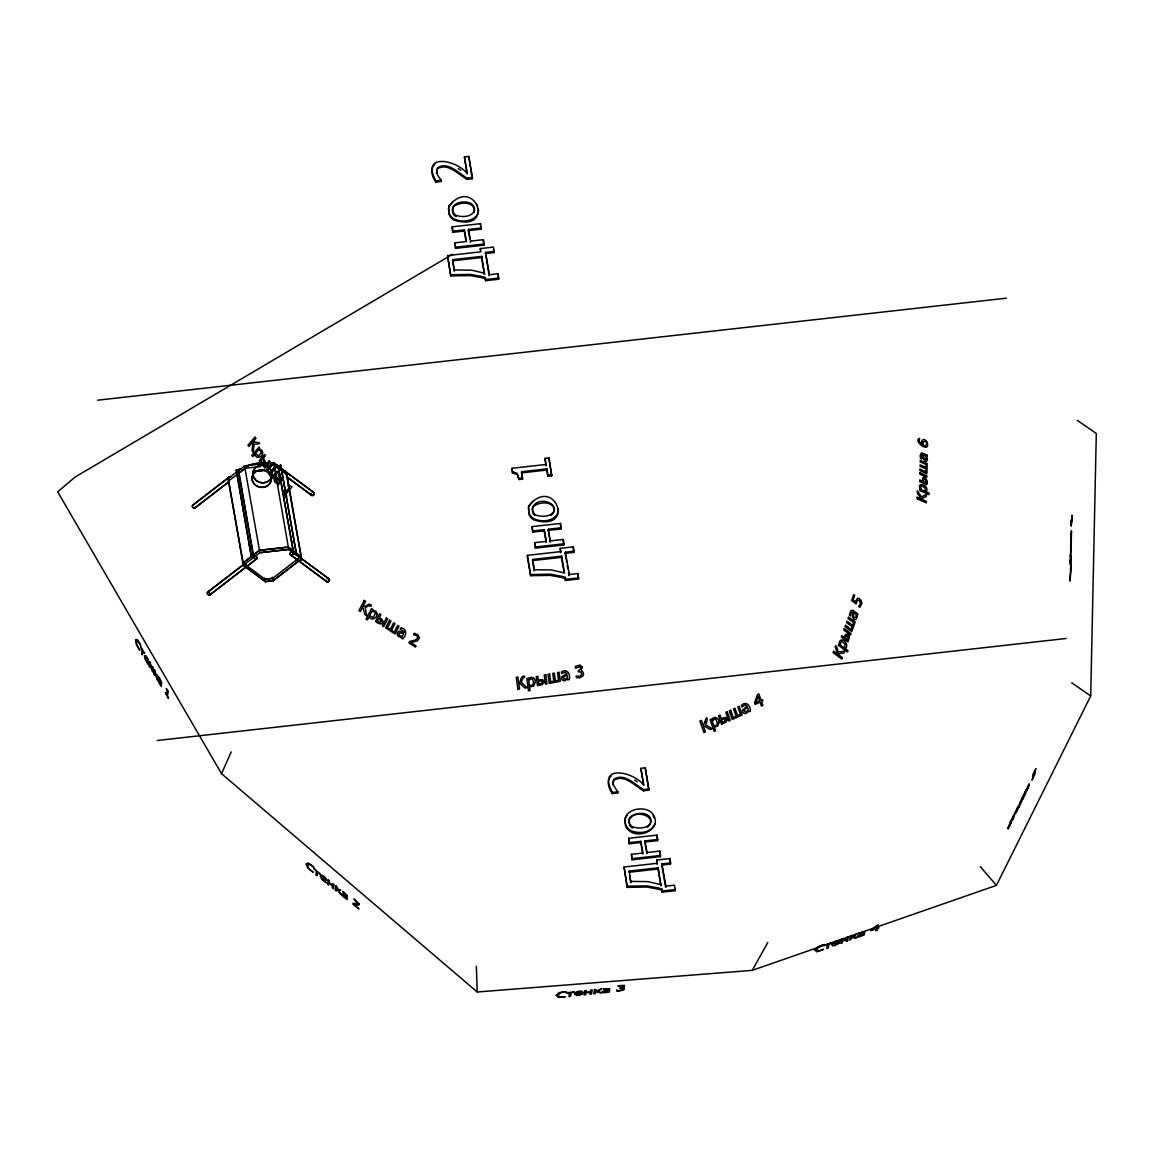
<?xml version="1.0" encoding="UTF-8"?>
<svg xmlns="http://www.w3.org/2000/svg" width="1154" height="1154" viewBox="0 0 1154 1154"><rect width="100%" height="100%" fill="white"/><g stroke="black" fill="none" stroke-linecap="round" stroke-linejoin="round"><path stroke-width="1.5" d="M1070.609 546.751L1070.566 548.193L1071.301 542.596L1071.273 544.053M1070.926 544.832L1071.287 539.192M1071.301 538.629L1071.402 537.692L1071.071 542.798M452.656 254.212L75.024 477.107L57.7 491.835L221.525 773.685L477.222 991.993L752.235 970.355L996.436 885.378L1090.703 695.949L1096.3 433.486L1077.331 420.344M1070.999 544.399L1071.042 543.318M1071.172 534.677L1070.912 538.37L1071.215 533.307L1070.84 540.029L1071.46 530.768L1071.301 536.855L1071.301 532.744M1070.523 557.829L1070.335 564.652L1070.941 555.608L1070.422 563.051L1070.523 557.743M472.462 177.601L467.168 178.192C458.686 173.36 447.694 160.853 437.438 167.878C435.087 172.206 438.246 177.081 441.376 180.096L441.217 181.524L435.837 182.116L436.039 180.962C420.042 153.006 456.292 159.324 467.37 173.764L464.413 156.886L468.755 156.396L472.462 177.601L472.274 178.755L466.966 179.36C458.484 174.528 447.492 162.022 437.251 169.047L436.457 173.417M469.808 238.921L468.336 230.584L481.117 229.156L480.554 223.66L452.18 226.833L452.743 232.343L464.225 231.045L464.427 229.891L452.945 231.175L452.743 232.343M480.367 248.572L480.929 251.817L447.593 255.568L450.752 275.907L470.241 275.59L482.098 277.725L485.271 278.821L485.589 280.696L498.615 279.239L498.052 273.729L489.397 274.71L485.488 252.409L494.143 251.442L493.393 247.1L480.367 248.572L480.165 249.726M464.413 156.886L466.88 173.244M468.755 156.396L472.274 178.755M464.427 229.891L466.476 241.561L454.993 242.845L455.556 248.355L483.915 245.167L483.353 239.671L470.587 241.099L470.385 242.268M452.757 259.636L452.556 260.804L481.535 257.558L481.737 256.39L452.757 259.636L454.373 271.118L452.858 262.521M466.966 179.36L467.168 178.192M450.752 275.907L447.593 255.568M455.556 248.355L454.993 242.845M468.336 230.584L468.538 229.43L481.305 227.987M480.352 224.814L480.554 223.66M483.353 239.671L483.915 245.167M489.195 275.864L485.488 252.409M481.737 256.39L484.492 274.421L481.535 257.558M485.271 278.821L485.459 277.667L482.3 276.571L470.428 274.421L450.954 274.739M485.589 280.696L485.459 277.667M485.286 253.577L493.955 252.611L494.143 251.442M498.052 273.729L498.615 279.239M546.159 464.456L512.073 468.279L512.506 473.025L517.021 474.438L519.026 479.516L522.488 479.126L521.594 471.726L546.938 468.885L547.833 476.285L551.684 475.837L548.943 457.936L545.092 458.369L545.957 465.625L545.092 458.369M512.506 473.025L512.073 468.279M519.026 479.516L517.208 473.27L512.708 471.856M522.488 479.126L521.594 471.726M561.19 527.767L548.424 529.21L550.27 542.048L548.222 530.378L561.003 528.936L560.44 523.44L532.066 526.613L532.643 532.124L544.111 530.84L544.313 529.672L532.831 530.955L532.643 532.124M566.686 561.94L565.186 553.357L573.841 552.391L573.278 546.895L560.253 548.352L560.815 551.598L527.479 555.348L527.277 556.516L530.652 575.687L550.126 575.37L561.998 577.505L565.157 578.616L565.489 580.476L578.515 579.019L577.952 573.509L569.283 574.49L569.095 575.658L568.489 572.225M547.833 476.285L546.938 468.885M548.943 457.936L551.684 475.837M544.313 529.672L546.361 541.341L534.879 542.64L535.442 548.136L563.816 544.948L563.239 539.452L550.472 540.88M530.652 575.687L527.479 555.348M535.442 548.136L534.879 542.64M534.461 569.744L534.259 570.898L532.456 560.584L561.421 557.339L561.623 556.17L532.643 559.43L534.461 569.744L551.453 569.946L564.58 573.033L561.623 556.17M548.222 530.378L548.424 529.21M560.44 523.44L561.003 528.936M560.253 548.352L560.628 552.766L560.815 551.598M563.239 539.452L563.816 544.948M565.186 553.357L565.373 552.203L574.043 551.223M565.157 578.616L565.359 577.447L562.186 576.351L550.328 574.202L530.84 574.519M565.489 580.476L565.359 577.447M573.278 546.895L573.841 552.391M577.952 573.509L578.515 579.019M648.952 789.047L643.643 789.653C635.162 784.821 624.17 772.314 613.914 779.339C610.379 784.576 617.231 788.687 617.693 792.971L612.312 793.577L612.514 792.409C596.517 764.453 632.781 770.785 643.845 785.225L640.888 768.333L645.23 767.843L648.952 789.047L648.75 790.216L643.442 790.807C634.96 785.989 623.982 773.469 613.726 780.508L612.933 784.879M617.852 791.557L617.693 792.971M646.572 852.056L644.812 842.045L657.592 840.617L657.03 835.107L628.656 838.294L629.218 843.79L640.701 842.507L640.903 841.338L629.42 842.636L629.218 843.79M656.842 860.019L657.405 863.279L624.069 867.015L627.228 887.354L646.716 887.037L658.573 889.186L661.747 890.282L662.079 892.157L675.104 890.686L674.542 885.19L665.872 886.157L665.685 887.325L661.776 865.038L661.963 863.87L670.633 862.904L669.868 858.562L656.842 860.019L657.217 864.447M640.888 768.333L643.355 784.706M645.23 767.843L648.75 790.216M640.903 841.338L642.951 853.022L631.469 854.306L632.031 859.802L660.405 856.629L659.828 851.118L647.062 852.561L646.86 853.715M629.233 871.097L629.045 872.265L658.011 869.005L658.213 867.851L629.233 871.097L630.849 882.579L629.637 875.698M627.228 887.354L624.069 867.015M643.442 790.807L643.643 789.653M632.031 859.802L631.469 854.306M644.812 842.045L645.014 840.877L657.78 839.448M657.03 835.107L657.592 840.617M659.828 851.118L660.405 856.629M658.213 867.851L660.968 885.883L658.011 869.005M661.747 890.282L661.949 889.114L658.775 888.017L646.918 885.883L627.43 886.2M662.079 892.157L661.949 889.114M669.666 859.73L669.868 858.562M661.776 865.038L670.431 864.057L670.633 862.904M474.063 212.307C477.511 200.94 460.792 199.599 454.474 205.008A6.52 5.857 9.6 0 0 452.599 208.888L453.161 212.076A6.563 5.9 9.6 0 0 456.306 215.423C462.062 217.341 471.077 217.212 474.265 211.139M1034.33 775.3C1038.124 763.847 1028.921 785.412 1035.888 768.622L1033.119 774.348L1032.628 777.19L1034.604 773.411L1032.008 780.104L1033.796 776.123M448.56 207.316L452.772 201.719M528.445 507.096L532.672 501.5M478.376 212.509C474.756 221.597 461.831 222.852 453.998 218.885A11.482 10.314 9.6 0 1 449.281 213.403L448.401 208.456M558.262 512.289C554.641 521.377 541.716 522.632 533.884 518.665A11.482 10.314 9.6 0 1 529.167 513.184L528.301 508.236M654.852 823.97C651.231 833.044 638.306 834.313 630.473 830.332A11.482 10.314 9.6 0 1 625.756 824.85C620.059 809.488 645.576 803.602 653.207 814.464C662.035 828.572 641.307 838.756 630.286 831.5A11.482 10.314 9.6 0 1 625.555 826.019L625.035 818.777L627.329 814.782M221.525 773.685L231.218 751.889M554.151 510.919C550.963 516.992 541.962 517.122 536.192 515.203A6.563 5.9 9.6 0 1 533.047 511.857L532.484 508.669A6.52 5.857 9.6 0 1 534.36 504.788C542.207 495.931 562.633 505.654 550.876 515.521M752.235 970.355L767.828 942.429M434.813 164.358C429.418 169.047 432.288 177.226 435.837 182.116M611.288 775.82C605.893 780.508 608.764 788.687 612.312 793.577M244.662 465.985L228.074 478.607L243.292 565.33L265.348 581.602L273.022 580.678L300.04 559.892M236.671 472.678C240.566 475.044 239.527 468.712 236.238 470.269L251.384 557.05L253.577 557.382L238.359 470.659L236.397 470.154L251.457 556.993L253.837 557.281M228.651 481.002L245.066 468.279L260.371 466.62M239.066 473.082L245.037 468.466M249.552 546.159L251.933 546.433M243.191 563.008L259.477 550.415L288.327 547.184M243.292 565.33L259.881 552.708L288.904 549.333L301.612 558.781L286.394 472.058L273.599 462.682L286.091 472.087L301.454 558.796M298.194 558.579L272.618 578.385L265.031 579.236L243.018 562.907L259.39 550.242L288.399 546.996L301.035 556.387M265.261 581.659L273.152 580.779L298.771 560.974M192.761 505.034L229.184 476.977M192.906 505.264L229.329 477.208M194.665 507.962L228.276 482.069M194.81 508.193L228.42 482.285M207.778 591.915L244.186 563.859A1.89 1.342 52.4 0 0 244.028 566.08A1.89 1.342 52.4 0 0 246.235 567.003A1.89 1.342 52.4 0 0 246.393 564.782M207.922 592.146L244.331 564.09M209.682 594.844L256.404 558.839A1.616 1.154 52.4 0 0 255.957 556.329A1.616 1.154 52.4 0 0 254.212 557.295A1.616 1.154 52.4 0 0 256.404 558.839M209.826 595.06L256.549 559.055A1.89 1.342 52.4 0 0 256.044 556.141A1.89 1.342 52.4 0 0 253.995 557.252A1.89 1.342 52.4 0 0 256.549 559.055M647.466 827.187C658.689 817.71 637.672 809.257 630.762 817.623A6.52 5.857 9.6 0 0 628.887 821.504L628.988 823.119M278.46 466.158L280.84 465.307L278.071 466.129L293.433 552.824L296.001 551.987M296.059 552.03L293.664 552.881L278.273 466.028L280.783 465.264L296.059 552.03L280.667 465.177M291.529 541.991L294.097 541.154M436.039 180.962L441.376 180.096M455.758 247.187L484.117 243.999M485.791 279.528L498.816 278.071M97.614 400.193L1006.447 298.165M263.732 466.173L274.046 465.206L278.662 468.639M255.265 471.135L264.194 470.14M278.489 468.538L281.158 467.63M256.289 471.149L264.886 470.183M521.392 472.895L546.736 470.053M519.228 478.347L522.675 477.958M548.02 475.116L551.886 474.683M288.731 549.463L259.881 552.708L244.533 465.884L273.686 462.61L288.731 549.463L301.309 558.81L300.905 556.531M535.644 546.967L564.003 543.794M264.93 579.193L272.661 578.313M565.676 579.322L578.702 577.851M157.305 740.507L1066.152 638.479M612.514 792.409L617.895 791.817M632.233 858.648L660.593 855.46M662.266 890.989L675.292 889.532M454.575 269.949L471.568 270.166L484.694 273.253M631.05 881.411L648.043 881.627L661.17 884.714M236.31 470.212L238.618 470.558M458.268 168.628L460.763 170.33M634.743 780.09L637.239 781.777M1071.734 682.822L1090.703 695.949M285.471 471.423L313.614 492.224M285.327 471.64L313.484 492.455A1.616 1.37 -53.5 0 1 313.426 494.979A1.616 1.37 -53.5 0 1 311.205 494.345M287.88 477.525L311.811 495.21M286.336 476.717L311.667 495.441M328.832 578.644L300.689 557.829A1.89 1.587 -53.5 0 1 301.194 560.065A1.89 1.587 -53.5 0 1 299.001 561.161A1.89 1.587 -53.5 0 1 298.121 559.099M328.702 578.875L300.559 558.06A1.616 1.37 -53.5 0 1 300.978 559.978A1.616 1.37 -53.5 0 1 299.102 560.916A1.616 1.37 -53.5 0 1 298.352 559.156M290.909 554.915L298.886 560.815M300.285 561.854L327.029 581.63M290.765 555.146L326.885 581.861M274.032 465.091L286.668 474.482M980.265 866.625L996.436 885.378M476.544 204.171L477.655 206.306M653.02 815.633L654.13 817.768M669.926 861.172L670.431 864.057M674.585 887.801L675.104 890.686M661.963 863.87L665.872 886.157M645.014 840.877L647.062 852.561M640.701 842.507L642.749 854.176M628.656 838.294L629.42 842.636M565.373 552.203L569.283 574.49M567.292 565.359L567.883 568.792M561.421 557.339L564.09 572.514M544.111 530.84L546.159 542.51M493.45 249.711L493.955 252.611M480.598 226.256L481.117 229.156M532.066 526.613L532.831 530.955M468.538 229.43L470.587 241.099M464.225 231.045L465.985 241.056M452.18 226.833L452.945 231.175M286.091 472.087L286.495 474.381M272.459 577.188L273.152 580.779M264.728 578.053L265.348 581.602L243.595 565.287L228.232 478.593M238.589 470.486L253.765 557.339M558.233 508.539L558.421 511.121M478.333 208.759L478.535 211.341M452.512 211.658L452.397 210.057A6.52 5.857 9.6 0 1 454.287 206.162C460.071 201.95 474.106 201.012 474.337 210.836M554.223 510.631C553.992 500.793 539.957 501.73 534.172 505.957A6.52 5.857 9.6 0 0 532.297 509.837L532.845 513.025A6.563 5.9 9.6 0 0 534.648 515.492M476.371 966.259L477.222 991.993M456.104 216.591A6.563 5.9 9.6 0 1 452.959 213.245M632.58 828.038A6.563 5.9 9.6 0 1 629.435 824.692M246.422 565.244A1.616 1.154 52.4 0 1 245.11 566.773A1.616 1.154 52.4 0 1 244.1 564.277M210.331 593.719A1.89 1.342 52.4 0 1 208.831 595.118A1.89 1.342 52.4 0 1 207.258 592.694A1.89 1.342 52.4 0 1 209.307 592.146M210.115 593.69A1.616 1.154 52.4 0 1 208.701 594.844A1.616 1.154 52.4 0 1 207.532 592.593A1.616 1.154 52.4 0 1 209.552 592.608M327.145 578.774A1.89 1.587 -53.5 0 1 329.467 579.38A1.89 1.587 -53.5 0 1 328.299 581.876A1.89 1.587 -53.5 0 1 326.193 580.837M328.356 578.745A1.616 1.37 -53.5 0 1 328.933 581.082A1.616 1.37 -53.5 0 1 326.539 581.111M228.997 478.737A1.616 1.154 52.4 0 1 230.295 477.208M229.026 479.198A1.89 1.342 52.4 0 1 230.713 477.208M195.343 507.27A1.89 1.342 52.4 0 1 192.906 507.645A1.89 1.342 52.4 0 1 193.107 504.933M195.127 507.183A1.616 1.154 52.4 0 1 193.035 507.5A1.616 1.154 52.4 0 1 193.208 505.163M284.62 471.496A1.616 1.37 -53.5 0 1 285.687 473.688M284.201 471.337A1.89 1.587 -53.5 0 1 285.586 474.193M312.345 492.152A1.89 1.587 -53.5 0 1 314.35 493.551A1.89 1.587 -53.5 0 1 312.345 495.629A1.89 1.587 -53.5 0 1 311.046 493.508M239.498 471.164A1.616 1.154 52.4 0 1 240.609 469.26M239.34 471.25A1.89 1.342 52.4 0 1 240.623 469.043M277.638 465.971A1.616 1.37 -53.5 0 1 277.465 468.135M275.806 465.653A1.89 1.587 -53.5 0 1 277.624 468.293M256.015 471.005A16.286 6.794 -9.9 0 1 262.939 470.356M256.058 471.178A16.156 6.751 -9.9 0 1 262.91 470.543M835.28 646.716L837.573 654.073L833.577 651.144L833.073 652.601L841.93 659.093L842.434 657.65L838.381 654.679L838.713 653.755L844.122 652.89L844.786 651.058L838.554 652.053C837.169 650.38 836.448 643.11 835.28 646.716M1070.912 570.22L1070.018 581.053L1070.883 562.402L1070.912 570.22M1072.095 515.391L1071.215 525.907L1072.095 515.391M864.721 931.74L864.245 934.928L859.903 936.601A2.899 1.082 -25.5 0 1 858.086 936.918L857.797 936.846A3.274 1.212 -25.5 0 1 857.465 936.255L863.25 932.389L858.663 933.139L864.721 931.74M1071.172 523.123L1071.229 524.349L1071.532 519.372L1071.172 523.123M853.397 615.486C853.109 619.482 857.638 617.231 855.835 614.188L853.989 612.832L853.397 615.486M574.605 993.926L577.014 995.628L582.409 994.07L577.793 994.993A2.669 1.111 -9.9 0 1 576.524 994.647C590.141 993.45 578.428 987.766 574.605 993.926M147.813 660.16L145.563 656.424L147.813 660.16M556.271 995.296L558.276 997.474L565.431 996.609C555.247 999.047 556.964 991.387 566.253 991.82L559.084 992.584L556.271 995.296M856.975 616.279L856.715 618.169A2.899 2.149 77.6 0 1 855.503 619.496L855.085 619.568A3.274 2.438 77.6 0 1 853.715 619.092L852.301 616.178L853.094 612.183L851.277 612.356L850.512 615.904L849.387 615.082L850.916 610.596L852.82 610.322L857.956 614.029L857.465 615.385L856.758 614.866L856.975 616.279M1070.912 557.93L1070.652 562.041L1070.825 557.122L1070.912 557.93M346.402 895.504L341.512 893.773A3.274 1.226 43.9 0 0 341.772 894.826L342.002 895.23A2.899 1.082 43.9 0 0 343.517 896.846L347.138 899.586L347.325 895.49L342.594 891.378L346.402 895.504M704.849 722.072L703.175 725.534L701.372 720.37L699.887 721.062L703.882 732.487L705.382 731.809L703.551 726.573L704.488 726.14L710.287 729.559L712.177 728.693L705.527 724.77C708.253 720.154 707.099 713.259 704.849 722.072M832.077 944.679L832.51 945.717L834.299 945.761L839.319 943.02L835.02 944.967A2.669 0.995 -25.5 0 1 833.852 944.924C846.834 940.149 834.991 938.332 832.077 944.679M917.141 497.316L917.113 498.86L926.287 502.884L926.33 501.355L922.118 499.509L922.147 498.542L926.431 496.321L926.474 494.374L921.541 496.927L917.286 490.94L917.632 493.58L921.281 499.134L917.141 497.316M919.55 438.491L919.305 440.612A3.202 2.092 66.7 0 0 919.983 442.559L922.262 444.622C920.214 441.867 922.998 437.265 925.941 440.583A4.068 2.654 66.7 0 1 927.282 442.53C930.312 454.359 912.569 440.597 919.55 438.491M919.637 488.979L919.608 490.436L929.028 494.576L929.071 493.119L926.186 491.849C930.254 485.618 915.872 480.511 920.358 489.296L919.637 488.979M919.825 480.208L919.796 481.665L926.676 484.694C929.619 480.122 921.411 472.952 922.508 481.391L919.825 480.208M919.983 472.794L919.954 474.251L926.835 477.28L926.864 475.823L919.983 472.794M920.055 469.231L920.026 470.688L926.922 473.717L927.138 463.49L920.243 460.46L920.214 461.917L926.128 464.514L926.056 467.442L920.156 464.846L920.127 466.303L926.027 468.899L925.97 471.827L920.055 469.231M921.613 458.744L920.445 458.311L920.185 455.541L921.498 452.786L927.311 455.109L927.282 456.551L926.547 456.234L927.412 459.436A2.899 1.89 66.7 0 1 926.763 461.037L926.431 461.211A3.274 2.135 66.7 0 1 925.162 461.11C922.104 459.855 921.931 447.478 921.613 458.744M923.46 480.857L923.445 481.809L925.782 482.834C927.196 480.497 923.099 476.487 923.46 480.857M1070.407 555.665L1070.378 557.122L1071.229 546.145L1070.407 555.665M359.211 904.116L358.505 905.198L354.22 904.491L358.908 908.934L352.879 904.159L353.009 903.38L357.855 903.467L353.989 899.009L359.211 904.116M815.085 950.175L816.902 951.819L823.552 949.338C813.844 953.868 815.965 946.266 824.374 944.549L817.724 946.944L815.085 950.175M563.152 677.297L563.743 679.014L565.806 678.956L567.422 677.614L567.076 675.104L563.152 677.297M849.402 637.051L848.031 641.927L841.381 637.066L841.872 635.681L844.454 637.585C844.093 633.315 849.517 632.926 849.402 637.051M1026.8 790.173L1028.69 785.686L1026.8 790.173M718.971 722.563L717.932 725.88L714.34 727.193L715.595 730.785L714.182 731.448L710.071 719.707L711.484 719.057L711.802 719.952C713.605 715.091 719.533 718.221 718.971 722.563M320.365 876.016L321.548 879.045L326.25 882.723L322.774 879.564A2.669 0.995 43.9 0 1 321.822 878.237C321.129 875.843 330.145 884.152 325.313 877.559C324.216 876.55 321.403 873.78 320.365 876.016M306.199 863.971L307.656 867.909L313.21 872.236C305.666 867.866 306.329 860.105 314.018 867.447L308.479 863.004L306.199 863.971M582.481 667.344C579.25 671.354 582.986 669.926 583.549 673.922A3.981 3.736 -38.2 0 1 582.784 676.056L579.899 677.759L576.409 677.658L576.178 675.956L579.611 676.374L581.789 674.455L581.183 671.96L578.212 671.801C577.375 669.955 583.087 669.075 580 666.651L575.572 668.209L575.24 666.507L579.871 665.021L582.481 667.344M742.671 710.042L742.83 711.729A3.274 2.986 -61.4 0 0 743.825 713.1L744.258 713.345A2.899 2.64 -61.4 0 0 746.335 713.273L748.672 710.878L748.989 711.787L750.389 711.138C750.691 705.642 745.902 700.377 741.445 705.512L741.964 706.969L745.138 704.906L747.013 706.147L742.671 710.042M262.636 452.382C263.227 457.114 255.611 460.013 255.02 454.056L252.784 456.623L251.875 455.383L259.174 447.031L259.535 448.906L261.886 450.334L262.636 452.382M839.448 642.071L839.636 644.466L838.929 643.946L838.439 645.317L847.541 651.996L848.031 650.625L845.247 648.577C850.253 645.274 841.497 635.666 839.448 642.071M840.429 643.052L840.574 645.144L844.339 647.913L845.291 644.249L841.728 641.451A1.717 1.269 77.6 0 0 840.79 641.999L840.429 643.052M1018.03 807.18L1015.996 811.68L1018.03 807.18M848.334 637.037L847.627 639.907L845.363 638.249L846.791 635.551L848.334 637.037M161.026 682.101L157.809 679.158A3.274 0.88 64.9 0 0 157.925 680.326L158.069 680.802A2.899 0.779 64.9 0 0 158.992 682.822L161.3 686.515L161.647 682.288L158.675 676.936L161.026 682.101M542.38 681.87L541.89 683.226L538.875 684.149L538.456 681.062L541.587 680.759L542.38 681.87M535.283 682.302L533.465 686.284L529.556 686.731L530.075 690.525L528.518 690.828L526.83 678.422L528.388 678.119L528.518 679.071C530.955 675.263 536.076 678.263 535.283 682.302M144.495 655.847L145.13 659.266L148.101 664.17L145.274 657.217L148.477 662.569L147.755 658.588L145.721 655.501L144.495 655.847M135.581 640.081L136.345 644.495L139.85 650.279C135.321 644.206 135.335 636.056 140.673 645.49C139.778 643.874 137.485 637.369 135.581 640.081M274.349 479.501L274.306 480.05A2.899 2.265 78.6 0 0 274.984 482.156L277.465 483.714L277.797 485.589L282.283 479.646L279.167 474.395L278.244 475.434L280.739 478.001L280.408 480.352L277.595 477.554L275.041 478.001A3.274 2.568 78.6 0 0 274.349 479.501M861.778 603.095L859.946 607.278L858.691 606.355L860.624 603.08L859.225 600.441L857.408 600.34L856.138 603.917L851.58 600.57L853.7 594.613L854.739 595.377L853.109 599.921L855.475 601.652L857.22 598.522A3.174 2.351 77.6 0 1 858.994 598.508L860.855 600.094L861.778 603.095M252.769 443.54L252.048 450.709L253.274 452.368L254.096 444.131C264.554 444.03 258.236 442.069 252.813 441.982L256.015 438.318L255.063 437.02L247.951 445.156L248.903 446.454L252.163 442.718L252.769 443.54M922.753 441.968C924.224 452.844 930.528 438.477 922.753 441.968M1026.137 791.572C1031.33 782.527 1029.44 779.96 1026.137 791.572M920.647 486.613L921.339 489.714L925.234 491.431L925.032 487.637L921.281 485.834A1.717 1.125 66.7 0 0 920.647 486.613M375.468 613.423L373.146 617.52L369.612 615.659L371.891 611.303L374.862 612.125A1.717 1.515 53.9 0 1 375.468 613.423M1008.005 828.053L1008.077 829.034L1011.582 821.648L1008.755 827.404L1010.01 822.542L1015.405 811.839L1013.428 818.648L1012.779 819.975L1013.385 816.441L1008.005 828.053M1015.275 813.498C1019.617 808.867 1019.819 799.217 1015.275 813.498M377.026 613.957C377.271 618.255 371.213 621.328 369.064 616.712L367.39 619.929L366.063 619.078L371.53 608.562L372.872 609.413L372.453 610.221L376.016 611.245L377.026 613.957M926.359 458.455C925.364 461.86 922.738 456.566 923.676 454.964L925.58 455.801L926.359 458.455M448.747 206.148L449.079 214.557A11.482 10.314 9.6 0 0 453.796 220.039C496.768 233.296 474.813 174.442 448.747 206.148M528.647 505.942L528.965 514.352A11.482 10.314 9.6 0 0 533.696 519.834C576.654 533.076 554.699 474.222 528.647 505.942M404.376 631.902C403.756 634.585 398.952 628.656 397.553 632.594A3.274 2.899 53.9 0 0 397.236 634.267L397.337 634.815A2.899 2.553 53.9 0 0 398.693 636.59L401.794 637.21L401.376 638.032L402.703 638.883C406.785 635.306 407.131 628.685 400.957 627.718L400.265 629.031L404.376 631.902M275.705 479.761L277.104 482.502L278.201 482.862L279.686 481.175L277.378 478.939L275.705 479.761M264.425 461.888L262.91 463.158L260.934 460.965L262.751 458.888L264.425 461.888M140.658 646.774L142.13 650.005L141.524 653.539L142.303 654.837L142.908 651.303L144.582 653.323L140.658 646.774M149.631 661.732L148.924 665.887L149.703 667.185L150.02 665.31L152.588 671.974L153.28 667.834L152.501 666.536L152.227 668.209L149.631 661.732M154.405 669.709L153.713 673.849L154.492 675.148L154.809 673.244L157.434 680.067C158.127 671.181 156.208 678.047 155.184 671.008L154.405 669.709M160.882 683.038L160.695 684.192L158.718 680.254L160.882 683.038M165.512 692.818L168.426 698.401L167.431 696.006L168.268 691.015L166.219 688.606L167.258 690.972L166.623 694.679L165.512 692.818M314.09 868.659L316.484 871.256L315.879 874.79L317.119 875.756L317.711 872.222L320.206 874.198L314.09 868.659M328.284 879.925L327.577 884.079L328.818 885.046L329.135 883.185L332.453 885.81L332.136 887.686L333.362 888.667L334.069 884.512L332.828 883.531L332.554 885.219L329.236 882.579L329.51 880.906L328.284 879.925M335.843 885.926L335.136 890.066L336.377 891.047L336.694 889.128L337.314 889.619L341.036 894.739L338.425 890.167C344.887 890.325 335.814 890.037 337.069 886.892L335.843 885.926M383.013 621.66C382.493 625.901 377.243 623.232 375.569 621.415L379.565 613.726L380.907 614.592L379.349 617.578L382.046 619.438L383.013 621.66M346.272 896.442L346.085 897.596L345.147 897.249L342.796 894.725L346.272 896.442M566.398 992.801L569.513 993.046L568.908 996.58L570.509 996.407L571.1 992.873L574.418 991.892L566.398 992.801M584.732 990.738L584.025 994.892L585.626 994.705L585.943 992.844L590.213 992.353L589.91 994.229L591.497 994.041L592.204 989.901L590.603 990.074L590.329 991.762L586.044 992.238L586.319 990.565L584.732 990.738M594.498 989.642L593.791 993.796L595.377 993.608L595.709 991.704L601.393 992.93L597.916 991.156L601.45 988.863L595.781 991.272L596.084 989.468L594.498 989.642M603.225 988.747L608.187 989.367L601.97 991.69A3.274 1.37 -9.9 0 0 602.33 992.397L602.648 992.555A2.899 1.212 -9.9 0 0 604.609 992.685L609.283 992.051L609.759 988.863L603.225 988.747M608.071 990.06L606.672 991.69L603.672 991.762L608.071 990.06M616.784 990.219L616.654 990.997L618.169 991.07L623.218 990.103A3.981 1.659 -9.9 0 0 624.415 989.093L624.155 987.939L622.208 987.636L624.516 986.526L624.256 985.328L617.852 985.891C618.991 986.684 627.588 984.578 619.64 988.257C626.247 987.146 619.986 992.209 616.9 990.204M824.49 945.458L827.375 944.996L826.783 948.53L828.255 947.997L828.861 944.448L831.947 942.76L824.49 945.458M841.511 939.284L840.804 943.438L842.276 942.905L842.593 941.029L846.574 939.587L846.257 941.448L847.728 940.914L848.435 936.774L846.964 937.308L846.675 938.981L842.694 940.423L842.983 938.75L841.511 939.284M850.57 935.995L849.863 940.149L852.402 937.423L855.085 938.245L856.917 937.582L853.715 936.673L857.018 933.658L851.739 937.264L852.041 935.461L850.57 935.995M863.134 933.283L861.822 935.173L859.052 935.937L863.134 933.283M871.039 929.936L870.909 930.715L876.074 928.84L875.756 930.744L877.271 930.196L877.588 928.292L878.973 927.787L877.689 927.701L878.194 924.671L871.039 929.936M876.55 926.085L876.174 928.249L872.236 929.677L876.55 926.085M1019.545 803.314L1018.838 807.454L1021.824 801.28L1022.531 797.125L1019.545 803.314M1023.439 795.236L1022.747 799.376L1025.791 793.086L1024.622 794.067L1026.238 789.466L1023.439 795.236M717.485 723.457L716.446 725.361L713.922 726.025L712.22 721.163L714.614 719A1.717 1.558 -61.4 0 1 715.884 719.288L717.485 723.457M651 821.129C649.471 828.687 638.681 828.904 632.781 826.884A6.563 5.9 9.6 0 1 629.637 823.538L629.074 820.35A6.52 5.857 9.6 0 1 630.949 816.455C636.748 812.243 650.769 811.305 651 821.129M419.378 637.873L417.373 640.874L410.867 642.576L416.06 645.923L415.44 647.091L408.92 642.893L409.67 641.451L415.123 640.124L417.503 638.306L417.243 636.013L413.507 634.657L414.272 633.2L417.979 634.83L419.378 637.873M521.19 678.913L520.137 681.711L518.665 682.49L517.915 677.037L516.271 677.355L517.915 689.428L519.56 689.111L518.81 683.586L519.848 683.384L524.983 688.072L527.075 687.669L521.19 682.288L523.195 677.888C527.883 675.811 521.074 675.003 521.19 678.913M265.665 462.509C264.843 467.067 259.924 463.143 259.318 460.547L264.655 454.445L265.564 455.671L263.473 458.051L265.665 462.509M544.01 682.173L542.164 684.582L537.476 685.664L536.235 676.605L537.807 676.302L538.283 679.836L542.741 679.619L544.01 682.173M533.638 683.197L532.557 685.173L529.397 685.49L528.691 680.355L531.547 678.797A1.717 1.616 -38.2 0 1 532.773 679.389L533.638 683.197M727.063 720.082L725.808 722.245L721.596 724.366L718.596 715.783L720.009 715.134L721.178 718.48L725.852 717.456L727.063 720.082M744.272 709.782L745.051 711.888L746.984 711.354L748.254 709.681L747.417 707.301L744.272 709.782M561.724 676.662L561.536 678.336A3.274 3.073 -38.2 0 0 562.243 679.908L562.633 680.254A2.899 2.712 -38.2 0 0 564.739 680.672L567.595 678.884L567.725 679.836L569.283 679.547C570.682 674.124 566.975 668.036 561.435 671.96L561.652 673.503L565.287 672.234L566.917 673.878L561.724 676.662M381.498 621.256L380.2 622.641L377.445 621.241L378.8 618.631L381.498 621.256M398.967 633.402L399.183 635.205L401.058 636.171L402.357 636.142L403.467 634.008L400.337 632.68L398.967 633.402M844.367 628.685L843.877 630.055L850.512 634.931L851.003 633.56L844.367 628.685M845.55 625.324L845.074 626.709L851.71 631.57L855.143 621.934L848.493 617.058L848.017 618.429L853.715 622.612L852.719 625.367L847.022 621.198L846.546 622.569L852.243 626.737L851.248 629.507L845.55 625.324M758.063 696.439L755.856 702.642L759.635 700.911L758.063 696.439M757.5 694.607L754.543 702.8L755.105 704.416L760.053 702.137L761.438 706.075L762.881 705.411L761.51 701.473L762.837 700.867L762.405 699.641L761.077 700.247L758.885 693.972L757.5 694.607M261.266 452.887L258.251 456.09L255.755 453.219L258.77 449.772L261.092 451.459A1.717 1.342 78.6 0 1 261.266 452.887M725.563 720.298L722.606 722.563L721.582 719.649L724.481 718.625L725.563 720.298M364.217 600.426L358.88 610.668L360.293 611.577L362.731 606.889L364.909 614.548L366.698 615.702L365.212 607.552L369.107 605.634L370.838 606.326L371.473 605.1L368.977 604.09L365.429 606.211L363.221 605.951L365.63 601.335L364.217 600.426M386.374 618.111L382.378 625.8L383.705 626.651L387.701 618.977L386.374 618.111M389.634 620.217L385.638 627.891L395.014 633.935L399.024 626.261L397.683 625.396L394.25 631.988L391.567 630.257L395 623.665L393.658 622.799L390.225 629.392L387.542 627.661L390.975 621.068L389.634 620.217M833.967 943.106L838.251 941.52L833.967 943.106M576.611 992.772L576.293 993.262C585.381 993.349 579.914 990.19 576.611 992.772M321.952 876.203L325.572 879.593L324.404 877.401L321.952 876.203M269.286 460.734L263.949 466.836L264.857 468.062L270.195 461.961L269.286 460.734M271.507 463.735L266.17 469.837L272.56 478.506L277.898 472.404L276.989 471.164L272.416 476.4L270.584 473.919L275.157 468.683L274.248 467.457L269.675 472.693L267.843 470.212L272.416 464.975L271.507 463.735M283.321 491.272L282.6 492.109L286.105 496.855L286.841 496.032L285.557 494.301L291.976 486.974L288.745 485.084L288.096 485.82L289.394 487.594L284.634 493.046L283.321 491.272M727.236 711.816L725.823 712.465L728.823 721.048L730.237 720.399L727.236 711.816M730.698 710.229L729.285 710.878L732.285 719.461L742.238 714.889L739.238 706.306L737.824 706.955L740.392 714.312L737.536 715.624L734.968 708.267L733.555 708.917L736.122 716.273L733.266 717.586L730.698 710.229M545.784 674.773L544.212 675.076L545.453 684.134L547.01 683.832L545.784 674.773M549.607 674.037L548.049 674.34L549.275 683.399L560.281 681.278L559.041 672.219L557.483 672.522L558.536 680.283L555.377 680.889L554.324 673.128L552.766 673.431L553.819 681.192L550.66 681.798L549.607 674.037M292.005 554.987A1.616 1.37 -53.5 0 0 292.856 552.377A1.616 1.37 -53.5 0 0 290.375 553.256A1.616 1.37 -53.5 0 0 292.005 554.987M292.034 555.233A1.89 1.587 -53.5 0 0 293.044 552.189A1.89 1.587 -53.5 0 0 290.144 553.213A1.89 1.587 -53.5 0 0 292.034 555.233M254.241 483.901A9.549 8.583 9.6 0 0 270.541 482.069A9.549 8.583 9.6 0 0 260.14 470.154A9.694 8.713 9.6 0 0 254.14 483.973A9.694 8.713 9.6 0 0 270.671 482.112A9.694 8.713 9.6 0 0 260.126 470.024A9.549 8.583 9.6 0 0 254.241 483.901M254.933 479.314A9.694 8.713 9.6 0 0 271.464 477.453A9.694 8.713 9.6 0 0 260.919 465.379A9.694 8.713 9.6 0 0 254.933 479.314A9.549 8.583 9.6 0 0 271.334 477.41A9.549 8.583 9.6 0 0 260.934 465.495A9.549 8.583 9.6 0 0 255.034 479.242M268.55 464.139A16.286 6.794 -9.9 0 0 245.874 466.692A16.156 6.751 -9.9 0 1 268.449 464.196"/></g></svg>
